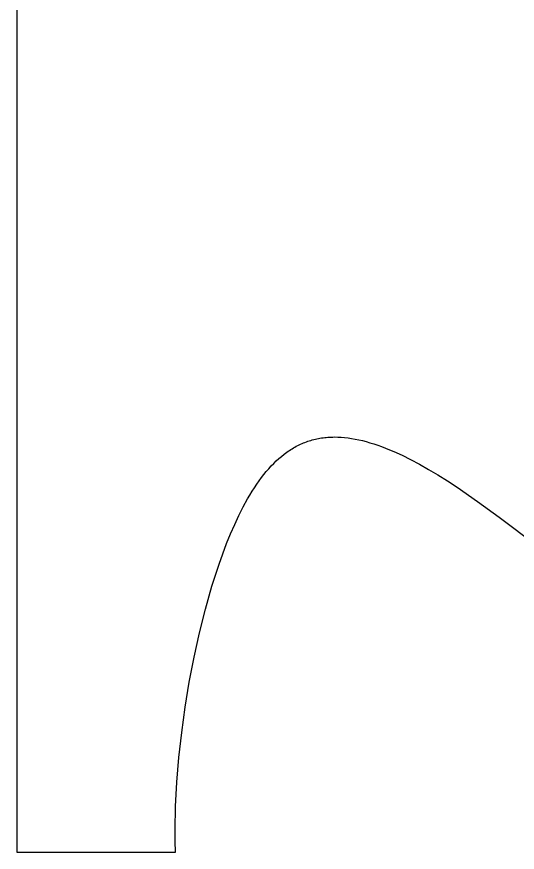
# Model space of a CAD drawing. Extents: x -1 to 583, y 83 to 489.
# Drawn here: x 24.8 to 140.1, y 93.1 to 285.5 of the extents above; entities that cross this region are included whole.
import ezdxf

# ---------------------------------------------------------------- set-up
doc = ezdxf.new("R2010")
doc.units = 0

msp = doc.modelspace()

# ---------------------------------------------------------------- linework, layer by layer
at = {"layer": 'Default'}
for p, q in [((24.8449, 382.771), (24.8449, 93.0635)), ((95.767331, 188.589083), (96.13501, 188.626957)), ((96.13501, 188.626957), (96.505172, 188.658086)), ((96.505173, 188.658086), (96.877847, 188.682357)), ((96.877847, 188.68247), (97.253033, 188.70025)), ((97.253033, 188.700137), (97.630759, 188.711144)), ((97.630759, 188.711144), (98.011081, 188.715377)), ((98.01108, 188.715377), (98.779429, 188.703806)), ((98.779434, 188.703806), (99.55831, 188.665537)), ((99.558308, 188.665537), (100.347824, 188.60071)), ((89.227092, 186.572492), (89.551337, 186.740696)), ((89.551336, 186.740696), (89.877698, 186.901958)), ((89.877698, 186.901958), (90.206176, 187.056277)), ((90.206176, 187.056277), (90.536827, 187.203625)), ((90.536827, 187.203625), (90.869623, 187.344059)), ((90.869623, 187.344059), (91.204592, 187.477578)), ((91.204592, 187.477578), (91.541791, 187.604211)), ((91.541791, 187.604211), (91.881191, 187.72393)), ((91.881191, 187.72393), (92.222849, 187.836762)), ((92.222849, 187.836763), (92.566765, 187.942737)), ((92.566765, 187.942737), (92.912995, 188.041854)), ((92.912995, 188.041854), (93.261511, 188.134112)), ((93.261511, 188.134112), (93.612341, 188.219513)), ((93.612341, 188.219513), (93.965542, 188.298111)), ((93.965542, 188.298111), (94.321085, 188.369881)), ((94.321085, 188.369881), (94.679027, 188.434876)), ((94.679027, 188.434877), (95.039368, 188.493043)), ((95.039368, 188.493043), (95.402136, 188.544464)), ((95.402136, 188.544464), (95.767331, 188.589083)), ((100.347823, 188.600711), (101.148148, 188.509384)), ((101.148149, 188.509384), (101.959453, 188.391641)), ((101.959448, 188.391641), (102.781899, 188.247567)), ((102.781896, 188.247567), (103.615608, 188.077302)), ((103.615606, 188.077303), (104.460776, 187.880876)), ((104.460778, 187.880877), (105.317576, 187.658401)), ((105.317572, 187.658401), (106.186138, 187.409961)), ((106.186136, 187.409961), (107.066612, 187.135669)), ((107.066611, 187.135669), (107.959166, 186.835611)), ((107.959169, 186.835611), (108.864001, 186.509842)), ((86.400385, 184.743438), (86.706568, 184.974804)), ((86.706567, 184.974804), (87.014669, 185.199114)), ((87.014669, 185.199115), (87.324718, 185.416369)), ((87.324718, 185.41637), (87.636771, 185.626597)), ((87.636771, 185.626597), (87.950771, 185.829797)), ((87.950771, 185.829796), (88.266803, 186.025969)), ((88.266803, 186.025969), (88.584839, 186.215142)), ((88.584839, 186.215142), (88.904935, 186.397288)), ((88.904936, 186.397288), (89.227092, 186.572491)), ((108.863998, 186.509842), (109.781219, 186.158504)), ((109.781218, 186.158504), (110.710998, 185.781625)), ((110.710999, 185.781625), (111.653508, 185.379346)), ((111.653509, 185.379343), (113.577329, 184.498895)), ((84.017895, 182.636848), (84.602631, 183.206259)), ((84.602629, 183.206256), (85.194505, 183.747078)), ((85.194505, 183.747082), (85.793719, 184.259456)), ((85.793721, 184.259456), (86.400385, 184.743439)), ((113.577329, 184.498893), (115.553929, 183.517833)), ((115.553929, 183.517833), (117.584629, 182.436923)), ((82.305027, 180.756351), (82.869273, 181.411981)), ((82.869278, 181.411976), (83.440157, 182.038791)), ((83.440161, 182.038789), (84.017898, 182.636846)), ((117.584629, 182.436923), (119.670669, 181.256843)), ((119.670669, 181.256833), (121.813359, 179.978313)), ((80.650831, 178.615517), (81.195971, 179.358184)), ((81.195972, 179.358187), (81.747321, 180.071757)), ((81.747323, 180.071761), (82.305022, 180.756347)), ((121.813359, 179.978313), (124.013929, 178.602083)), ((79.57847, 177.042471), (80.1117, 177.843643)), ((80.111701, 177.843644), (80.65083, 178.615521)), ((124.013929, 178.602083), (126.273649, 177.128883)), ((126.273659, 177.128883), (130.975699, 173.894313)), ((78.012844, 174.46347), (78.529056, 175.352074)), ((78.529061, 175.352076), (79.050974, 176.21195)), ((79.05097, 176.211953), (79.578471, 177.042476)), ((76.997776, 172.602864), (78.012846, 174.463464)), ((130.975709, 173.894313), (135.932089, 170.285763)), ((76.006646, 170.635854), (76.997781, 172.602854)), ((75.040231, 168.568184), (76.006644, 170.635854)), ((135.932109, 170.285813), (165.322909, 147.895913)), ((74.099414, 166.405574), (75.040229, 168.568184)), ((73.185039, 164.153754), (74.09941, 166.405574)), ((72.2979, 161.818474), (73.185037, 164.153744)), ((71.438847, 159.405414), (72.297903, 161.818464)), ((70.608693, 156.920334), (71.438849, 159.405414)), ((69.808309, 154.368994), (70.608691, 156.920334)), ((68.300141, 149.090334), (69.808311, 154.368984)), ((66.921011, 143.615284), (68.300141, 149.090364)), ((65.677541, 137.989664), (66.921011, 143.615304)), ((64.576451, 132.259304), (65.677541, 137.989704)), ((63.624371, 126.470004), (64.576447, 132.259284)), ((62.828027, 120.667684), (63.624373, 126.470054)), ((62.194043, 114.898154), (62.828027, 120.667734)), ((61.729107, 109.207134), (62.19404, 114.898114)), ((61.439886, 103.640614), (61.729107, 109.207164)), ((61.333065, 98.244364), (61.439886, 103.640644)), ((61.35014, 95.624414), (61.332924, 98.244364)), ((61.415305, 93.064204), (61.35014, 95.624414)), ((24.84414, 93.064204), (61.4161, 93.0635))]:
    msp.add_line(p, q, dxfattribs=at)

doc.saveas('drawing.dxf')
